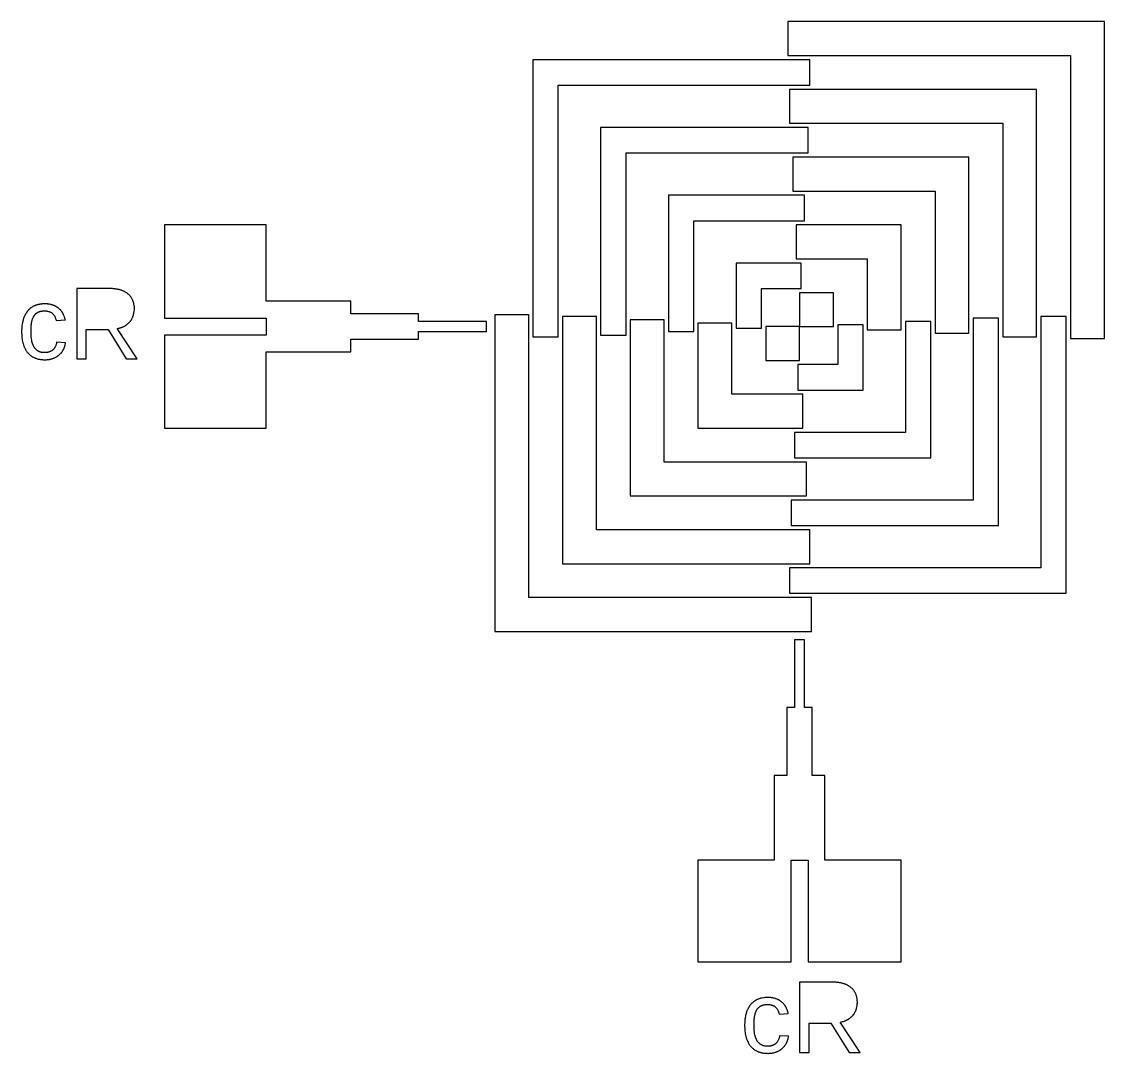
# Model space of a CAD drawing. Extents: x -62500 to 62500, y -62500 to 62500.
# Drawn here: x -44035 to -42756, y -864 to 355 of the extents above; entities that cross this region are included whole.
import ezdxf

# ---------------------------------------------------------------- set-up
doc = ezdxf.new("R2010")
doc.units = 0
doc.layers.add('1', color=60, linetype='CONTINUOUS')

msp = doc.modelspace()

# ---------------------------------------------------------------- linework, layer by layer
at = {"layer": '1'}
for points in [[(-43130, 314.666), (-42796, 314.666), (-42796, -19.334), (-42756, -19.334), (-42756, 354.666), (-43130, 354.666), (-43130, 314.666)], [(-43130, 314.666), (-42796, 314.666), (-42796, -19.334), (-42756, -19.334), (-42756, 354.666), (-43130, 354.666), (-43130, 314.666)], [(-43431, -17.334), (-43401, -17.334), (-43401, 279.666), (-43104, 279.666), (-43104, 309.666), (-43431, 309.666), (-43431, -17.334)], [(-43431, -17.334), (-43401, -17.334), (-43401, 279.666), (-43104, 279.666), (-43104, 309.666), (-43431, 309.666), (-43431, -17.334)], [(-43128, 234.666), (-42876, 234.666), (-42876, -17.334), (-42836, -17.334), (-42836, 274.666), (-43128, 274.666), (-43128, 234.666)], [(-43128, 234.666), (-42876, 234.666), (-42876, -17.334), (-42836, -17.334), (-42836, 274.666), (-43128, 274.666), (-43128, 234.666)], [(-43351, -15.334), (-43321, -15.334), (-43321, 199.666), (-43106, 199.666), (-43106, 229.666), (-43351, 229.666), (-43351, -15.334)], [(-43351, -15.334), (-43321, -15.334), (-43321, 199.666), (-43106, 199.666), (-43106, 229.666), (-43351, 229.666), (-43351, -15.334)], [(-43124, 154.666), (-42956, 154.666), (-42956, -13.334), (-42916, -13.334), (-42916, 194.666), (-43124, 194.666), (-43124, 154.666)], [(-43124, 154.666), (-42956, 154.666), (-42956, -13.334), (-42916, -13.334), (-42916, 194.666), (-43124, 194.666), (-43124, 154.666)], [(-43271, -11.334), (-43241, -11.334), (-43241, 119.666), (-43110, 119.666), (-43110, 149.666), (-43271, 149.666), (-43271, -11.334)], [(-43271, -11.334), (-43241, -11.334), (-43241, 119.666), (-43110, 119.666), (-43110, 149.666), (-43271, 149.666), (-43271, -11.334)], [(-43866, -125.334), (-43746, -125.334), (-43746, -35.334), (-43646, -35.334), (-43646, -20.334), (-43566, -20.334), (-43566, -11.334), (-43486, -11.334), (-43486, 0.666), (-43566, 0.666), (-43566, 9.666), (-43646, 9.666), (-43646, 24.666), (-43746, 24.666), (-43746, 114.666), (-43866, 114.666), (-43866, 4.666), (-43746, 4.666), (-43746, -15.334), (-43866, -15.334), (-43866, -125.334)], [(-43866, -125.334), (-43746, -125.334), (-43746, -35.334), (-43646, -35.334), (-43646, -20.334), (-43566, -20.334), (-43566, -11.334), (-43486, -11.334), (-43486, 0.666), (-43566, 0.666), (-43566, 9.666), (-43646, 9.666), (-43646, 24.666), (-43746, 24.666), (-43746, 114.666), (-43866, 114.666), (-43866, 4.666), (-43746, 4.666), (-43746, -15.334), (-43866, -15.334), (-43866, -125.334)], [(-43120, 74.666), (-43036, 74.666), (-43036, -9.334), (-42996, -9.334), (-42996, 114.666), (-43120, 114.666), (-43120, 74.666)], [(-43120, 74.666), (-43036, 74.666), (-43036, -9.334), (-42996, -9.334), (-42996, 114.666), (-43120, 114.666), (-43120, 74.666)], [(-43191, -7.334), (-43161, -7.334), (-43161, 39.666), (-43114, 39.666), (-43114, 69.666), (-43191, 69.666), (-43191, -7.334)], [(-43191, -7.334), (-43161, -7.334), (-43161, 39.666), (-43114, 39.666), (-43114, 69.666), (-43191, 69.666), (-43191, -7.334)], [(-43969.9, -43.334), (-43958.7, -43.334), (-43958.7, -8.941), (-43932.9, -8.941), (-43911.4, -43.334), (-43898.4, -43.334), (-43922, -7.648), (-43921.3, -7.525), (-43920.6, -7.392), (-43920, -7.248), (-43919.4, -7.093), (-43918.8, -6.928), (-43918.2, -6.752), (-43917.6, -6.566), (-43917, -6.369), (-43916.4, -6.162), (-43915.9, -5.944), (-43915.3, -5.715), (-43914.8, -5.476), (-43914.3, -5.227), (-43913.8, -4.966), (-43913.3, -4.696), (-43912.8, -4.414), (-43912.3, -4.124), (-43911.8, -3.827), (-43911.4, -3.523), (-43911, -3.213), (-43910.5, -2.895), (-43910.1, -2.571), (-43909.7, -2.239), (-43909.3, -1.901), (-43908.9, -1.556), (-43908.5, -1.204), (-43908.2, -0.845), (-43907.8, -0.479), (-43907.5, -0.106), (-43907.1, 0.273), (-43906.8, 0.66), (-43906.5, 1.053), (-43906.2, 1.453), (-43905.9, 1.857), (-43905.6, 2.267), (-43905.3, 2.681), (-43905.1, 3.101), (-43904.8, 3.525), (-43904.6, 3.955), (-43904.4, 4.39), (-43903.9, 5.274), (-43903.7, 5.724), (-43903.4, 6.639), (-43903, 7.574), (-43902.9, 8.05), (-43902.7, 8.528), (-43901.9, 12.386), (-43901.9, 12.872), (-43901.8, 14.337), (-43901.7, 14.827), (-43901.7, 16.496), (-43901.8, 17.174), (-43901.8, 18.503), (-43901.9, 19.155), (-43902.3, 21.674), (-43902.5, 22.282), (-43902.6, 22.881), (-43903, 24.053), (-43903.2, 24.626), (-43903.4, 25.19), (-43903.7, 25.746), (-43903.9, 26.292), (-43904.2, 26.827), (-43904.5, 27.352), (-43904.7, 27.866), (-43905, 28.37), (-43905.4, 28.863), (-43905.7, 29.345), (-43906, 29.817), (-43906.4, 30.279), (-43906.8, 30.729), (-43907.2, 31.17), (-43907.6, 31.599), (-43908, 32.018), (-43908.4, 32.427), (-43908.9, 32.825), (-43909.3, 33.212), (-43909.8, 33.589), (-43910.3, 33.954), (-43910.8, 34.308), (-43911.3, 34.651), (-43911.8, 34.982), (-43912.3, 35.303), (-43912.9, 35.612), (-43913.4, 35.909), (-43914, 36.196), (-43914.6, 36.471), (-43915.2, 36.735), (-43915.8, 36.988), (-43916.5, 37.229), (-43917.1, 37.46), (-43917.8, 37.679), (-43918.5, 37.886), (-43919.1, 38.082), (-43919.8, 38.265), (-43920.5, 38.436), (-43921.3, 38.594), (-43922, 38.739), (-43922.8, 38.872), (-43923.5, 38.992), (-43924.3, 39.099), (-43925.1, 39.194), (-43925.9, 39.276), (-43926.7, 39.345), (-43927.5, 39.402), (-43928.4, 39.446), (-43929.2, 39.478), (-43930.1, 39.497), (-43930.9, 39.503), (-43969.9, 39.503), (-43969.9, -43.334)], [(-43969.9, -43.334), (-43958.7, -43.334), (-43958.7, -8.941), (-43932.9, -8.941), (-43911.4, -43.334), (-43898.4, -43.334), (-43922, -7.648), (-43921.3, -7.525), (-43920.6, -7.392), (-43920, -7.248), (-43919.4, -7.093), (-43918.8, -6.928), (-43918.2, -6.752), (-43917.6, -6.566), (-43917, -6.369), (-43916.4, -6.162), (-43915.9, -5.944), (-43915.3, -5.715), (-43914.8, -5.476), (-43914.3, -5.227), (-43913.8, -4.966), (-43913.3, -4.696), (-43912.8, -4.414), (-43912.3, -4.124), (-43911.8, -3.827), (-43911.4, -3.523), (-43911, -3.213), (-43910.5, -2.895), (-43910.1, -2.571), (-43909.7, -2.239), (-43909.3, -1.901), (-43908.9, -1.556), (-43908.5, -1.204), (-43908.2, -0.845), (-43907.8, -0.479), (-43907.5, -0.106), (-43907.1, 0.273), (-43906.8, 0.66), (-43906.5, 1.053), (-43906.2, 1.453), (-43905.9, 1.857), (-43905.6, 2.267), (-43905.3, 2.681), (-43905.1, 3.101), (-43904.8, 3.525), (-43904.6, 3.955), (-43904.4, 4.39), (-43903.9, 5.274), (-43903.7, 5.724), (-43903.4, 6.639), (-43903, 7.574), (-43902.9, 8.05), (-43902.7, 8.528), (-43901.9, 12.386), (-43901.9, 12.872), (-43901.8, 14.337), (-43901.7, 14.827), (-43901.7, 16.496), (-43901.8, 17.174), (-43901.8, 18.503), (-43901.9, 19.155), (-43902.3, 21.674), (-43902.5, 22.282), (-43902.6, 22.881), (-43903, 24.053), (-43903.2, 24.626), (-43903.4, 25.19), (-43903.7, 25.746), (-43903.9, 26.292), (-43904.2, 26.827), (-43904.5, 27.352), (-43904.7, 27.866), (-43905, 28.37), (-43905.4, 28.863), (-43905.7, 29.345), (-43906, 29.817), (-43906.4, 30.279), (-43906.8, 30.729), (-43907.2, 31.17), (-43907.6, 31.599), (-43908, 32.018), (-43908.4, 32.427), (-43908.9, 32.825), (-43909.3, 33.212), (-43909.8, 33.589), (-43910.3, 33.954), (-43910.8, 34.308), (-43911.3, 34.651), (-43911.8, 34.982), (-43912.3, 35.303), (-43912.9, 35.612), (-43913.4, 35.909), (-43914, 36.196), (-43914.6, 36.471), (-43915.2, 36.735), (-43915.8, 36.988), (-43916.5, 37.229), (-43917.1, 37.46), (-43917.8, 37.679), (-43918.5, 37.886), (-43919.1, 38.082), (-43919.8, 38.265), (-43920.5, 38.436), (-43921.3, 38.594), (-43922, 38.739), (-43922.8, 38.872), (-43923.5, 38.992), (-43924.3, 39.099), (-43925.1, 39.194), (-43925.9, 39.276), (-43926.7, 39.345), (-43927.5, 39.402), (-43928.4, 39.446), (-43929.2, 39.478), (-43930.1, 39.497), (-43930.9, 39.503), (-43969.9, 39.503), (-43969.9, -43.334)], [(-43116, -5.333), (-43076, -5.334), (-43076, 34.668), (-43116, 34.668), (-43116, -5.333)], [(-43116, -5.333), (-43076, -5.334), (-43076, 34.668), (-43116, 34.668), (-43116, -5.333)], [(-44034.9, -13.217), (-44034.8, -14.079), (-44034.8, -14.933), (-44034.7, -15.778), (-44034.7, -16.616), (-44034.1, -21.473), (-44033.8, -23.028), (-44033.4, -24.551), (-44033.2, -25.298), (-44032.8, -26.755), (-44032.6, -27.464), (-44032.3, -28.162), (-44032.3, -28.206), (-44032.1, -28.847), (-44031.8, -29.52), (-44031.5, -30.18), (-44031.2, -30.828), (-44030.9, -31.463), (-44030.5, -32.086), (-44030.2, -32.697), (-44029.8, -33.295), (-44029.5, -33.881), (-44029.1, -34.454), (-44028.7, -35.015), (-44028.3, -35.563), (-44027.8, -36.095), (-44027.4, -36.613), (-44026.9, -37.115), (-44026.5, -37.603), (-44026, -38.076), (-44025.5, -38.534), (-44024.9, -38.977), (-44024.4, -39.405), (-44023.8, -39.818), (-44023.3, -40.216), (-44022.7, -40.599), (-44022.1, -40.967), (-44021.5, -41.32), (-44020.8, -41.659), (-44020.2, -41.982), (-44019.5, -42.288), (-44018.9, -42.575), (-44018.2, -42.841), (-44017.4, -43.088), (-44016.7, -43.315), (-44016, -43.522), (-44015.2, -43.709), (-44014.4, -43.877), (-44013.6, -44.025), (-44012.8, -44.154), (-44011.9, -44.262), (-44011.1, -44.351), (-44010.2, -44.42), (-44009.3, -44.47), (-44008.4, -44.499), (-44007.5, -44.509), (-44006.8, -44.503), (-44006.1, -44.483), (-44005.4, -44.45), (-44004.7, -44.405), (-44003.4, -44.274), (-44002.1, -44.09), (-44001.5, -43.979), (-44000.9, -43.855), (-44000.3, -43.717), (-43999.7, -43.567), (-43999.1, -43.403), (-43998.5, -43.227), (-43998, -43.038), (-43997.4, -42.835), (-43996.9, -42.621), (-43996.4, -42.399), (-43995.9, -42.168), (-43995.3, -41.929), (-43994.9, -41.681), (-43994.4, -41.425), (-43993.9, -41.16), (-43993.4, -40.887), (-43993, -40.606), (-43992.5, -40.315), (-43992.1, -40.017), (-43991.7, -39.71), (-43991.2, -39.394), (-43990.8, -39.07), (-43990.4, -38.737), (-43990.1, -38.396), (-43989.7, -38.047), (-43989.3, -37.691), (-43989, -37.329), (-43988.6, -36.959), (-43988.3, -36.583), (-43988, -36.2), (-43987.7, -35.809), (-43987.4, -35.412), (-43987, -35.008), (-43986.8, -34.597), (-43986.5, -34.18), (-43986.2, -33.755), (-43986, -33.324), (-43985.7, -32.885), (-43985.5, -32.44), (-43985.3, -31.988), (-43985, -31.531), (-43984.8, -31.072), (-43984.5, -30.147), (-43984.3, -29.681), (-43984, -28.742), (-43983.8, -28.269), (-43983.7, -27.794), (-43983.5, -27.316), (-43983, -24.895), (-43983, -24.404), (-43993.7, -23.698), (-43993.9, -25.234), (-43994.1, -25.963), (-43994.3, -26.667), (-43994.5, -27.345), (-43994.7, -27.997), (-43995, -28.624), (-43995.3, -29.224), (-43995.6, -29.8), (-43995.9, -30.349), (-43996.3, -30.872), (-43996.6, -31.37), (-43997, -31.843), (-43997.4, -32.289), (-43997.9, -32.71), (-43998.4, -33.105), (-43998.8, -33.475), (-43999.3, -33.821), (-43999.8, -34.144), (-44000.4, -34.442), (-44000.9, -34.717), (-44001.5, -34.968), (-44002, -35.195), (-44002.6, -35.398), (-44003.2, -35.577), (-44003.8, -35.732), (-44004.4, -35.863), (-44005.1, -35.971), (-44005.7, -36.054), (-44006.4, -36.114), (-44007.1, -36.15), (-44007.8, -36.162), (-44008.3, -36.155), (-44008.9, -36.133), (-44009.4, -36.098), (-44010, -36.048), (-44010.5, -35.984), (-44011, -35.906), (-44011.5, -35.813), (-44012, -35.706), (-44012.4, -35.585), (-44012.9, -35.45), (-44013.3, -35.3), (-44013.8, -35.137), (-44014.2, -34.959), (-44014.6, -34.767), (-44015, -34.56), (-44015.4, -34.339), (-44015.8, -34.106), (-44016.2, -33.86), (-44016.5, -33.603), (-44016.9, -33.334), (-44017.2, -33.054), (-44017.5, -32.762), (-44017.9, -32.458), (-44018.2, -32.142), (-44018.5, -31.815), (-44018.8, -31.476), (-44019.1, -31.125), (-44019.4, -30.762), (-44019.6, -30.388), (-44019.9, -30.002), (-44020.1, -29.604), (-44020.4, -29.195), (-44020.6, -28.775), (-44020.8, -28.345), (-44021, -27.905), (-44021.2, -27.455), (-44021.4, -26.996), (-44021.6, -26.526), (-44021.8, -26.047), (-44022, -25.557), (-44022.1, -25.058), (-44022.3, -24.549), (-44022.4, -24.03), (-44022.7, -22.963), (-44023, -21.288), (-44023.5, -18.335), (-44023.8, -14.565), (-44023.8, -7.531), (-44023.5, -3.496), (-44023.4, -2.867), (-44023.1, -1.055), (-44022.9, 0.092), (-44022.7, 1.19), (-44022.6, 1.72), (-44022.4, 2.239), (-44022.3, 2.745), (-44022.1, 3.239), (-44022, 3.721), (-44021.8, 4.191), (-44021.6, 4.648), (-44021.4, 5.094), (-44021.2, 5.527), (-44021, 5.948), (-44020.8, 6.357), (-44020.6, 6.754), (-44020.4, 7.138), (-44020.1, 7.511), (-44019.9, 7.871), (-44019.6, 8.22), (-44019.4, 8.557), (-44019.1, 8.881), (-44018.8, 9.194), (-44018.5, 9.495), (-44018.2, 9.784), (-44017.9, 10.061), (-44017.6, 10.326), (-44017.2, 10.579), (-44016.9, 10.82), (-44016.5, 11.049), (-44016.2, 11.267), (-44015.8, 11.472), (-44015.5, 11.665), (-44015.1, 11.847), (-44014.7, 12.017), (-44014.3, 12.175), (-44013.9, 12.321), (-44013.4, 12.456), (-44013, 12.579), (-44012.5, 12.69), (-44012, 12.79), (-44011.6, 12.877), (-44011.1, 12.954), (-44010.6, 13.018), (-44010.1, 13.071), (-44009.5, 13.112), (-44009, 13.141), (-44008.5, 13.159), (-44007.9, 13.164), (-44007.1, 13.152), (-44006.4, 13.116), (-44005.7, 13.055), (-44005, 12.97), (-44004.3, 12.86), (-44003, 12.568), (-44002.4, 12.385), (-44001.9, 12.179), (-44001.3, 11.947), (-44000.8, 11.692), (-44000.2, 11.412), (-43999.7, 11.107), (-43999.3, 10.779), (-43998.8, 10.426), (-43998.4, 10.048), (-43998, 9.65), (-43997.6, 9.235), (-43997.2, 8.803), (-43996.9, 8.355), (-43996.5, 7.889), (-43996.2, 7.406), (-43995.9, 6.906), (-43995.7, 6.389), (-43995.4, 5.855), (-43995.2, 5.304), (-43995, 4.736), (-43994.8, 4.151), (-43994.6, 3.549), (-43994.5, 2.93), (-43994.3, 2.294), (-43994.2, 1.641), (-43983.3, 2.464), (-43983.5, 3.456), (-43983.7, 3.945), (-43983.9, 4.911), (-43984.2, 5.861), (-43984.4, 6.33), (-43984.5, 6.794), (-43984.9, 7.711), (-43985.3, 8.612), (-43985.7, 9.495), (-43986, 9.931), (-43986.2, 10.361), (-43986.5, 10.784), (-43986.7, 11.2), (-43987, 11.608), (-43987.3, 12.01), (-43987.5, 12.404), (-43987.8, 12.792), (-43988.1, 13.172), (-43988.5, 13.545), (-43988.8, 13.911), (-43989.1, 14.27), (-43989.4, 14.621), (-43989.8, 14.966), (-43990.1, 15.303), (-43990.5, 15.634), (-43990.9, 15.957), (-43991.3, 16.272), (-43991.7, 16.579), (-43992.5, 17.168), (-43992.9, 17.449), (-43993.3, 17.722), (-43993.8, 17.987), (-43994.2, 18.243), (-43994.7, 18.49), (-43995.1, 18.729), (-43995.6, 18.959), (-43996.1, 19.181), (-43996.6, 19.395), (-43997.1, 19.6), (-43997.6, 19.796), (-43998.1, 19.984), (-43998.6, 20.162), (-43999.1, 20.329), (-43999.7, 20.484), (-44000.2, 20.627), (-44000.8, 20.759), (-44001.4, 20.88), (-44002, 20.989), (-44002.5, 21.087), (-44003.8, 21.247), (-44004.4, 21.311), (-44005, 21.362), (-44005.6, 21.402), (-44006.3, 21.431), (-44006.9, 21.448), (-44007.6, 21.454), (-44008, 21.451), (-44008.5, 21.444), (-44008.9, 21.43), (-44009.3, 21.412), (-44010.2, 21.359), (-44010.6, 21.325), (-44011, 21.285), (-44011.4, 21.24), (-44011.9, 21.19), (-44012.3, 21.134), (-44012.7, 21.074), (-44013.1, 21.008), (-44013.5, 20.936), (-44014, 20.86), (-44014.4, 20.778), (-44014.8, 20.69), (-44015.2, 20.596), (-44015.6, 20.495), (-44016, 20.388), (-44016.4, 20.275), (-44016.8, 20.155), (-44017.2, 20.029), (-44017.6, 19.896), (-44018, 19.757), (-44018.4, 19.611), (-44018.8, 19.459), (-44019.2, 19.301), (-44019.6, 19.136), (-44020, 18.965), (-44020.4, 18.787), (-44020.8, 18.603), (-44021.5, 18.212), (-44021.9, 18.005), (-44022.2, 17.791), (-44022.6, 17.568), (-44023.3, 17.1), (-44023.7, 16.854), (-44024, 16.6), (-44024.4, 16.338), (-44024.7, 16.069), (-44025, 15.792), (-44025.4, 15.507), (-44025.7, 15.214), (-44026, 14.913), (-44026.4, 14.605), (-44026.7, 14.288), (-44027, 13.962), (-44027.3, 13.626), (-44027.6, 13.282), (-44027.9, 12.928), (-44028.2, 12.565), (-44028.5, 12.193), (-44028.8, 11.812), (-44029.1, 11.422), (-44029.3, 11.022), (-44029.6, 10.613), (-44029.9, 10.195), (-44030.1, 9.768), (-44030.4, 9.332), (-44030.6, 8.886), (-44030.9, 8.432), (-44031.1, 7.968), (-44031.3, 7.494), (-44031.5, 7.01), (-44031.8, 6.517), (-44032, 6.015), (-44032.2, 5.502), (-44032.4, 4.98), (-44032.6, 4.449), (-44032.7, 3.907), (-44033.1, 2.796), (-44033.2, 2.225), (-44033.5, 1.056), (-44033.8, -0.152), (-44034, -0.771), (-44034.3, -2.7), (-44034.5, -4.045), (-44034.5, -4.734), (-44034.6, -5.436), (-44034.8, -8.359), (-44034.9, -9.119), (-44034.9, -13.217)], [(-44034.9, -13.217), (-44034.8, -14.079), (-44034.8, -14.933), (-44034.7, -15.778), (-44034.7, -16.616), (-44034.1, -21.473), (-44033.8, -23.028), (-44033.4, -24.551), (-44033.2, -25.298), (-44032.8, -26.755), (-44032.6, -27.464), (-44032.3, -28.162), (-44032.3, -28.206), (-44032.1, -28.847), (-44031.8, -29.52), (-44031.5, -30.18), (-44031.2, -30.828), (-44030.9, -31.463), (-44030.5, -32.086), (-44030.2, -32.697), (-44029.8, -33.295), (-44029.5, -33.881), (-44029.1, -34.454), (-44028.7, -35.015), (-44028.3, -35.563), (-44027.8, -36.095), (-44027.4, -36.613), (-44026.9, -37.115), (-44026.5, -37.603), (-44026, -38.076), (-44025.5, -38.534), (-44024.9, -38.977), (-44024.4, -39.405), (-44023.8, -39.818), (-44023.3, -40.216), (-44022.7, -40.599), (-44022.1, -40.967), (-44021.5, -41.32), (-44020.8, -41.659), (-44020.2, -41.982), (-44019.5, -42.288), (-44018.9, -42.575), (-44018.2, -42.841), (-44017.4, -43.088), (-44016.7, -43.315), (-44016, -43.522), (-44015.2, -43.709), (-44014.4, -43.877), (-44013.6, -44.025), (-44012.8, -44.154), (-44011.9, -44.262), (-44011.1, -44.351), (-44010.2, -44.42), (-44009.3, -44.47), (-44008.4, -44.499), (-44007.5, -44.509), (-44006.8, -44.503), (-44006.1, -44.483), (-44005.4, -44.45), (-44004.7, -44.405), (-44003.4, -44.274), (-44002.1, -44.09), (-44001.5, -43.979), (-44000.9, -43.855), (-44000.3, -43.717), (-43999.7, -43.567), (-43999.1, -43.403), (-43998.5, -43.227), (-43998, -43.038), (-43997.4, -42.835), (-43996.9, -42.621), (-43996.4, -42.399), (-43995.9, -42.168), (-43995.3, -41.929), (-43994.9, -41.681), (-43994.4, -41.425), (-43993.9, -41.16), (-43993.4, -40.887), (-43993, -40.606), (-43992.5, -40.315), (-43992.1, -40.017), (-43991.7, -39.71), (-43991.2, -39.394), (-43990.8, -39.07), (-43990.4, -38.737), (-43990.1, -38.396), (-43989.7, -38.047), (-43989.3, -37.691), (-43989, -37.329), (-43988.6, -36.959), (-43988.3, -36.583), (-43988, -36.2), (-43987.7, -35.809), (-43987.4, -35.412), (-43987, -35.008), (-43986.8, -34.597), (-43986.5, -34.18), (-43986.2, -33.755), (-43986, -33.324), (-43985.7, -32.885), (-43985.5, -32.44), (-43985.3, -31.988), (-43985, -31.531), (-43984.8, -31.072), (-43984.5, -30.147), (-43984.3, -29.681), (-43984, -28.742), (-43983.8, -28.269), (-43983.7, -27.794), (-43983.5, -27.316), (-43983, -24.895), (-43983, -24.404), (-43993.7, -23.698), (-43993.9, -25.234), (-43994.1, -25.963), (-43994.3, -26.667), (-43994.5, -27.345), (-43994.7, -27.997), (-43995, -28.624), (-43995.3, -29.224), (-43995.6, -29.8), (-43995.9, -30.349), (-43996.3, -30.872), (-43996.6, -31.37), (-43997, -31.843), (-43997.4, -32.289), (-43997.9, -32.71), (-43998.4, -33.105), (-43998.8, -33.475), (-43999.3, -33.821), (-43999.8, -34.144), (-44000.4, -34.442), (-44000.9, -34.717), (-44001.5, -34.968), (-44002, -35.195), (-44002.6, -35.398), (-44003.2, -35.577), (-44003.8, -35.732), (-44004.4, -35.863), (-44005.1, -35.971), (-44005.7, -36.054), (-44006.4, -36.114), (-44007.1, -36.15), (-44007.8, -36.162), (-44008.3, -36.155), (-44008.9, -36.133), (-44009.4, -36.098), (-44010, -36.048), (-44010.5, -35.984), (-44011, -35.906), (-44011.5, -35.813), (-44012, -35.706), (-44012.4, -35.585), (-44012.9, -35.45), (-44013.3, -35.3), (-44013.8, -35.137), (-44014.2, -34.959), (-44014.6, -34.767), (-44015, -34.56), (-44015.4, -34.339), (-44015.8, -34.106), (-44016.2, -33.86), (-44016.5, -33.603), (-44016.9, -33.334), (-44017.2, -33.054), (-44017.5, -32.762), (-44017.9, -32.458), (-44018.2, -32.142), (-44018.5, -31.815), (-44018.8, -31.476), (-44019.1, -31.125), (-44019.4, -30.762), (-44019.6, -30.388), (-44019.9, -30.002), (-44020.1, -29.604), (-44020.4, -29.195), (-44020.6, -28.775), (-44020.8, -28.345), (-44021, -27.905), (-44021.2, -27.455), (-44021.4, -26.996), (-44021.6, -26.526), (-44021.8, -26.047), (-44022, -25.557), (-44022.1, -25.058), (-44022.3, -24.549), (-44022.4, -24.03), (-44022.7, -22.963), (-44023, -21.288), (-44023.5, -18.335), (-44023.8, -14.565), (-44023.8, -7.531), (-44023.5, -3.496), (-44023.4, -2.867), (-44023.1, -1.055), (-44022.9, 0.092), (-44022.7, 1.19), (-44022.6, 1.72), (-44022.4, 2.239), (-44022.3, 2.745), (-44022.1, 3.239), (-44022, 3.721), (-44021.8, 4.191), (-44021.6, 4.648), (-44021.4, 5.094), (-44021.2, 5.527), (-44021, 5.948), (-44020.8, 6.357), (-44020.6, 6.754), (-44020.4, 7.138), (-44020.1, 7.511), (-44019.9, 7.871), (-44019.6, 8.22), (-44019.4, 8.557), (-44019.1, 8.881), (-44018.8, 9.194), (-44018.5, 9.495), (-44018.2, 9.784), (-44017.9, 10.061), (-44017.6, 10.326), (-44017.2, 10.579), (-44016.9, 10.82), (-44016.5, 11.049), (-44016.2, 11.267), (-44015.8, 11.472), (-44015.5, 11.665), (-44015.1, 11.847), (-44014.7, 12.017), (-44014.3, 12.175), (-44013.9, 12.321), (-44013.4, 12.456), (-44013, 12.579), (-44012.5, 12.69), (-44012, 12.79), (-44011.6, 12.877), (-44011.1, 12.954), (-44010.6, 13.018), (-44010.1, 13.071), (-44009.5, 13.112), (-44009, 13.141), (-44008.5, 13.159), (-44007.9, 13.164), (-44007.1, 13.152), (-44006.4, 13.116), (-44005.7, 13.055), (-44005, 12.97), (-44004.3, 12.86), (-44003, 12.568), (-44002.4, 12.385), (-44001.9, 12.179), (-44001.3, 11.947), (-44000.8, 11.692), (-44000.2, 11.412), (-43999.7, 11.107), (-43999.3, 10.779), (-43998.8, 10.426), (-43998.4, 10.048), (-43998, 9.65), (-43997.6, 9.235), (-43997.2, 8.803), (-43996.9, 8.355), (-43996.5, 7.889), (-43996.2, 7.406), (-43995.9, 6.906), (-43995.7, 6.389), (-43995.4, 5.855), (-43995.2, 5.304), (-43995, 4.736), (-43994.8, 4.151), (-43994.6, 3.549), (-43994.5, 2.93), (-43994.3, 2.294), (-43994.2, 1.641), (-43983.3, 2.464), (-43983.5, 3.456), (-43983.7, 3.945), (-43983.9, 4.911), (-43984.2, 5.861), (-43984.4, 6.33), (-43984.5, 6.794), (-43984.9, 7.711), (-43985.3, 8.612), (-43985.7, 9.495), (-43986, 9.931), (-43986.2, 10.361), (-43986.5, 10.784), (-43986.7, 11.2), (-43987, 11.608), (-43987.3, 12.01), (-43987.5, 12.404), (-43987.8, 12.792), (-43988.1, 13.172), (-43988.5, 13.545), (-43988.8, 13.911), (-43989.1, 14.27), (-43989.4, 14.621), (-43989.8, 14.966), (-43990.1, 15.303), (-43990.5, 15.634), (-43990.9, 15.957), (-43991.3, 16.272), (-43991.7, 16.579), (-43992.5, 17.168), (-43992.9, 17.449), (-43993.3, 17.722), (-43993.8, 17.987), (-43994.2, 18.243), (-43994.7, 18.49), (-43995.1, 18.729), (-43995.6, 18.959), (-43996.1, 19.181), (-43996.6, 19.395), (-43997.1, 19.6), (-43997.6, 19.796), (-43998.1, 19.984), (-43998.6, 20.162), (-43999.1, 20.329), (-43999.7, 20.484), (-44000.2, 20.627), (-44000.8, 20.759), (-44001.4, 20.88), (-44002, 20.989), (-44002.5, 21.087), (-44003.8, 21.247), (-44004.4, 21.311), (-44005, 21.362), (-44005.6, 21.402), (-44006.3, 21.431), (-44006.9, 21.448), (-44007.6, 21.454), (-44008, 21.451), (-44008.5, 21.444), (-44008.9, 21.43), (-44009.3, 21.412), (-44010.2, 21.359), (-44010.6, 21.325), (-44011, 21.285), (-44011.4, 21.24), (-44011.9, 21.19), (-44012.3, 21.134), (-44012.7, 21.074), (-44013.1, 21.008), (-44013.5, 20.936), (-44014, 20.86), (-44014.4, 20.778), (-44014.8, 20.69), (-44015.2, 20.596), (-44015.6, 20.495), (-44016, 20.388), (-44016.4, 20.275), (-44016.8, 20.155), (-44017.2, 20.029), (-44017.6, 19.896), (-44018, 19.757), (-44018.4, 19.611), (-44018.8, 19.459), (-44019.2, 19.301), (-44019.6, 19.136), (-44020, 18.965), (-44020.4, 18.787), (-44020.8, 18.603), (-44021.5, 18.212), (-44021.9, 18.005), (-44022.2, 17.791), (-44022.6, 17.568), (-44023.3, 17.1), (-44023.7, 16.854), (-44024, 16.6), (-44024.4, 16.338), (-44024.7, 16.069), (-44025, 15.792), (-44025.4, 15.507), (-44025.7, 15.214), (-44026, 14.913), (-44026.4, 14.605), (-44026.7, 14.288), (-44027, 13.962), (-44027.3, 13.626), (-44027.6, 13.282), (-44027.9, 12.928), (-44028.2, 12.565), (-44028.5, 12.193), (-44028.8, 11.812), (-44029.1, 11.422), (-44029.3, 11.022), (-44029.6, 10.613), (-44029.9, 10.195), (-44030.1, 9.768), (-44030.4, 9.332), (-44030.6, 8.886), (-44030.9, 8.432), (-44031.1, 7.968), (-44031.3, 7.494), (-44031.5, 7.01), (-44031.8, 6.517), (-44032, 6.015), (-44032.2, 5.502), (-44032.4, 4.98), (-44032.6, 4.449), (-44032.7, 3.907), (-44033.1, 2.796), (-44033.2, 2.225), (-44033.5, 1.056), (-44033.8, -0.152), (-44034, -0.771), (-44034.3, -2.7), (-44034.5, -4.045), (-44034.5, -4.734), (-44034.6, -5.436), (-44034.8, -8.359), (-44034.9, -9.119), (-44034.9, -13.217)], [(-43476, -365.334), (-43102, -365.334), (-43102, -325.334), (-43436, -325.334), (-43436, 8.666), (-43476, 8.666), (-43476, -365.334)], [(-43476, -365.334), (-43102, -365.334), (-43102, -325.334), (-43436, -325.334), (-43436, 8.666), (-43476, 8.666), (-43476, -365.334)], [(-43396, -285.334), (-43104, -285.334), (-43104, -245.334), (-43356, -245.334), (-43356, 6.666), (-43396, 6.666), (-43396, -285.334)], [(-43396, -285.334), (-43104, -285.334), (-43104, -245.334), (-43356, -245.334), (-43356, 6.666), (-43396, 6.666), (-43396, -285.334)], [(-43316, -205.334), (-43108, -205.334), (-43108, -165.334), (-43276, -165.334), (-43276, 2.666), (-43316, 2.666), (-43316, -205.334)], [(-43316, -205.334), (-43108, -205.334), (-43108, -165.334), (-43276, -165.334), (-43276, 2.666), (-43316, 2.666), (-43316, -205.334)], [(-43128, -320.334), (-42801, -320.334), (-42801, 6.666), (-42831, 6.666), (-42831, -290.334), (-43128, -290.334), (-43128, -320.334)], [(-43128, -320.334), (-42801, -320.334), (-42801, 6.666), (-42831, 6.666), (-42831, -290.334), (-43128, -290.334), (-43128, -320.334)], [(-43126, -240.334), (-42881, -240.334), (-42881, 4.666), (-42911, 4.666), (-42911, -210.334), (-43126, -210.334), (-43126, -240.334)], [(-43126, -240.334), (-42881, -240.334), (-42881, 4.666), (-42911, 4.666), (-42911, -210.334), (-43126, -210.334), (-43126, -240.334)], [(-43122, -160.334), (-42961, -160.334), (-42961, 0.666), (-42991, 0.666), (-42991, -130.334), (-43122, -130.334), (-43122, -160.334)], [(-43122, -160.334), (-42961, -160.334), (-42961, 0.666), (-42991, 0.666), (-42991, -130.334), (-43122, -130.334), (-43122, -160.334)], [(-43236, -125.334), (-43112, -125.334), (-43112, -85.334), (-43196, -85.334), (-43196, -1.334), (-43236, -1.334), (-43236, -125.334)], [(-43236, -125.334), (-43112, -125.334), (-43112, -85.334), (-43196, -85.334), (-43196, -1.334), (-43236, -1.334), (-43236, -125.334)], [(-43156, -45.334), (-43116, -45.334), (-43116, -5.333), (-43156, -5.333), (-43156, -45.334)], [(-43156, -45.334), (-43116, -45.334), (-43116, -5.333), (-43156, -5.333), (-43156, -45.334)], [(-43118, -80.334), (-43041, -80.334), (-43041, -3.334), (-43071, -3.334), (-43071, -50.334), (-43118, -50.334), (-43118, -80.334)], [(-43118, -80.334), (-43041, -80.334), (-43041, -3.334), (-43071, -3.334), (-43071, -50.334), (-43118, -50.334), (-43118, -80.334)], [(-43236, -755.334), (-43126, -755.334), (-43126, -635.334), (-43106, -635.334), (-43106, -755.334), (-42996, -755.334), (-42996, -635.334), (-43086, -635.334), (-43086, -535.334), (-43101, -535.334), (-43101, -455.334), (-43110, -455.334), (-43110, -375.334), (-43122, -375.334), (-43122, -455.334), (-43131, -455.334), (-43131, -535.334), (-43146, -535.334), (-43146, -635.334), (-43236, -635.334), (-43236, -755.334)], [(-43236, -755.334), (-43126, -755.334), (-43126, -635.334), (-43106, -635.334), (-43106, -755.334), (-42996, -755.334), (-42996, -635.334), (-43086, -635.334), (-43086, -535.334), (-43101, -535.334), (-43101, -455.334), (-43110, -455.334), (-43110, -375.334), (-43122, -375.334), (-43122, -455.334), (-43131, -455.334), (-43131, -535.334), (-43146, -535.334), (-43146, -635.334), (-43236, -635.334), (-43236, -755.334)], [(-43115.9, -862.334), (-43104.7, -862.334), (-43104.7, -827.944), (-43078.9, -827.944), (-43057.4, -862.334), (-43044.4, -862.334), (-43067.9, -826.644), (-43067.3, -826.524), (-43066.6, -826.394), (-43065.4, -826.094), (-43064.2, -825.754), (-43063, -825.374), (-43062.4, -825.164), (-43061.9, -824.944), (-43061.3, -824.714), (-43060.8, -824.474), (-43060.3, -824.224), (-43059.8, -823.964), (-43059.3, -823.694), (-43058.8, -823.414), (-43058.3, -823.124), (-43057.8, -822.824), (-43057.4, -822.524), (-43057, -822.214), (-43056.5, -821.894), (-43056.1, -821.574), (-43055.3, -820.904), (-43054.5, -820.204), (-43054.2, -819.844), (-43053.8, -819.474), (-43053.5, -819.104), (-43053.1, -818.724), (-43052.8, -818.344), (-43051.9, -817.144), (-43051.3, -816.324), (-43051.1, -815.904), (-43050.8, -815.474), (-43050.6, -815.044), (-43050.3, -814.614), (-43050.1, -814.174), (-43049.5, -812.824), (-43049.3, -812.364), (-43049.2, -811.894), (-43049, -811.424), (-43048.9, -810.954), (-43048.7, -810.474), (-43047.9, -806.614), (-43047.9, -806.124), (-43047.8, -805.644), (-43047.8, -804.664), (-43047.7, -804.174), (-43047.7, -802.504), (-43047.8, -801.824), (-43047.8, -800.494), (-43048.1, -798.564), (-43048.3, -797.324), (-43048.5, -796.714), (-43048.6, -796.124), (-43048.8, -795.524), (-43049, -794.944), (-43049.2, -794.374), (-43049.4, -793.814), (-43049.7, -793.254), (-43049.9, -792.704), (-43050.5, -791.644), (-43050.7, -791.134), (-43051, -790.634), (-43051.4, -790.134), (-43051.7, -789.654), (-43052, -789.184), (-43052.4, -788.724), (-43052.8, -788.274), (-43053.2, -787.834), (-43053.6, -787.404), (-43054, -786.984), (-43054.4, -786.574), (-43054.9, -786.174), (-43055.3, -785.784), (-43056.3, -785.044), (-43056.8, -784.694), (-43057.8, -784.014), (-43058.3, -783.694), (-43058.9, -783.384), (-43059.4, -783.094), (-43060, -782.804), (-43060.6, -782.524), (-43061.2, -782.264), (-43061.8, -782.014), (-43062.5, -781.774), (-43063.1, -781.544), (-43063.8, -781.324), (-43064.4, -781.114), (-43065.1, -780.914), (-43065.8, -780.734), (-43066.5, -780.564), (-43067.3, -780.404), (-43068.8, -780.124), (-43069.5, -780.004), (-43071.1, -779.804), (-43071.9, -779.724), (-43072.7, -779.654), (-43073.5, -779.594), (-43074.4, -779.554), (-43075.2, -779.524), (-43076.1, -779.504), (-43076.9, -779.494), (-43115.9, -779.494), (-43115.9, -862.334)], [(-43115.9, -862.334), (-43104.7, -862.334), (-43104.7, -827.944), (-43078.9, -827.944), (-43057.4, -862.334), (-43044.4, -862.334), (-43067.9, -826.644), (-43067.3, -826.524), (-43066.6, -826.394), (-43065.4, -826.094), (-43064.2, -825.754), (-43063, -825.374), (-43062.4, -825.164), (-43061.9, -824.944), (-43061.3, -824.714), (-43060.8, -824.474), (-43060.3, -824.224), (-43059.8, -823.964), (-43059.3, -823.694), (-43058.8, -823.414), (-43058.3, -823.124), (-43057.8, -822.824), (-43057.4, -822.524), (-43057, -822.214), (-43056.5, -821.894), (-43056.1, -821.574), (-43055.3, -820.904), (-43054.5, -820.204), (-43054.2, -819.844), (-43053.8, -819.474), (-43053.5, -819.104), (-43053.1, -818.724), (-43052.8, -818.344), (-43051.9, -817.144), (-43051.3, -816.324), (-43051.1, -815.904), (-43050.8, -815.474), (-43050.6, -815.044), (-43050.3, -814.614), (-43050.1, -814.174), (-43049.5, -812.824), (-43049.3, -812.364), (-43049.2, -811.894), (-43049, -811.424), (-43048.9, -810.954), (-43048.7, -810.474), (-43047.9, -806.614), (-43047.9, -806.124), (-43047.8, -805.644), (-43047.8, -804.664), (-43047.7, -804.174), (-43047.7, -802.504), (-43047.8, -801.824), (-43047.8, -800.494), (-43048.1, -798.564), (-43048.3, -797.324), (-43048.5, -796.714), (-43048.6, -796.124), (-43048.8, -795.524), (-43049, -794.944), (-43049.2, -794.374), (-43049.4, -793.814), (-43049.7, -793.254), (-43049.9, -792.704), (-43050.5, -791.644), (-43050.7, -791.134), (-43051, -790.634), (-43051.4, -790.134), (-43051.7, -789.654), (-43052, -789.184), (-43052.4, -788.724), (-43052.8, -788.274), (-43053.2, -787.834), (-43053.6, -787.404), (-43054, -786.984), (-43054.4, -786.574), (-43054.9, -786.174), (-43055.3, -785.784), (-43056.3, -785.044), (-43056.8, -784.694), (-43057.8, -784.014), (-43058.3, -783.694), (-43058.9, -783.384), (-43059.4, -783.094), (-43060, -782.804), (-43060.6, -782.524), (-43061.2, -782.264), (-43061.8, -782.014), (-43062.5, -781.774), (-43063.1, -781.544), (-43063.8, -781.324), (-43064.4, -781.114), (-43065.1, -780.914), (-43065.8, -780.734), (-43066.5, -780.564), (-43067.3, -780.404), (-43068.8, -780.124), (-43069.5, -780.004), (-43071.1, -779.804), (-43071.9, -779.724), (-43072.7, -779.654), (-43073.5, -779.594), (-43074.4, -779.554), (-43075.2, -779.524), (-43076.1, -779.504), (-43076.9, -779.494), (-43115.9, -779.494), (-43115.9, -862.334)], [(-43180.9, -832.214), (-43180.8, -833.084), (-43180.8, -833.934), (-43180.7, -834.774), (-43180.7, -835.614), (-43180.1, -840.474), (-43179.9, -841.254), (-43179.8, -842.024), (-43179.4, -843.554), (-43179, -845.034), (-43178.6, -846.464), (-43178.3, -847.164), (-43178.1, -847.844), (-43177.8, -848.524), (-43177.5, -849.184), (-43176.9, -850.464), (-43176.5, -851.084), (-43176.2, -851.694), (-43175.8, -852.294), (-43175.5, -852.884), (-43175.1, -853.454), (-43174.7, -854.014), (-43174.3, -854.564), (-43173.8, -855.094), (-43173.4, -855.614), (-43172.9, -856.114), (-43172.5, -856.604), (-43172, -857.074), (-43171.5, -857.534), (-43170.9, -857.974), (-43170.4, -858.404), (-43170.3, -858.464), (-43169.8, -858.814), (-43169.3, -859.214), (-43168.7, -859.604), (-43167.5, -860.324), (-43166.8, -860.664), (-43166.2, -860.984), (-43165.5, -861.284), (-43164.8, -861.574), (-43164.1, -861.844), (-43163.4, -862.084), (-43162.7, -862.314), (-43161.9, -862.524), (-43161.2, -862.714), (-43160.4, -862.874), (-43159.6, -863.024), (-43158.8, -863.154), (-43157.9, -863.264), (-43157.1, -863.354), (-43156.2, -863.424), (-43155.3, -863.474), (-43154.4, -863.494), (-43153.5, -863.504), (-43152.8, -863.504), (-43152.1, -863.484), (-43151.4, -863.454), (-43150.7, -863.404), (-43149.4, -863.274), (-43148.8, -863.194), (-43148.1, -863.094), (-43146.9, -862.854), (-43146.3, -862.714), (-43145.7, -862.564), (-43145.1, -862.404), (-43144.5, -862.224), (-43144, -862.034), (-43143.4, -861.834), (-43142.9, -861.624), (-43142.4, -861.404), (-43141.9, -861.164), (-43141.3, -860.934), (-43140.8, -860.684), (-43140.4, -860.424), (-43139.9, -860.164), (-43139.4, -859.884), (-43139, -859.604), (-43138.5, -859.314), (-43137.7, -858.714), (-43137.2, -858.394), (-43136.8, -858.074), (-43136.4, -857.734), (-43136.1, -857.394), (-43135.3, -856.694), (-43135, -856.334), (-43134.3, -855.584), (-43134, -855.204), (-43133.7, -854.814), (-43133.3, -854.414), (-43133.1, -854.004), (-43132.5, -853.184), (-43132.2, -852.754), (-43132, -852.324), (-43131.7, -851.884), (-43131.5, -851.444), (-43131.3, -850.984), (-43131, -850.534), (-43130.6, -849.614), (-43130.5, -849.144), (-43130.3, -848.684), (-43130.1, -848.214), (-43130, -847.744), (-43129.8, -847.264), (-43129.7, -846.794), (-43129.5, -846.314), (-43129, -843.894), (-43129, -843.404), (-43139.7, -842.694), (-43139.9, -844.234), (-43140.1, -844.964), (-43140.3, -845.664), (-43140.5, -846.344), (-43140.7, -846.994), (-43141, -847.624), (-43141.3, -848.224), (-43141.6, -848.804), (-43141.9, -849.354), (-43142.3, -849.874), (-43142.6, -850.374), (-43143, -850.844), (-43143.4, -851.284), (-43143.9, -851.714), (-43144.3, -852.104), (-43144.8, -852.474), (-43145.3, -852.824), (-43145.8, -853.144), (-43146.4, -853.444), (-43146.9, -853.714), (-43147.5, -853.964), (-43148, -854.194), (-43148.6, -854.394), (-43149.2, -854.574), (-43149.8, -854.734), (-43150.4, -854.864), (-43151.1, -854.974), (-43151.7, -855.054), (-43152.4, -855.114), (-43153.1, -855.154), (-43153.8, -855.164), (-43154.3, -855.154), (-43154.9, -855.134), (-43156, -855.044), (-43156.5, -854.984), (-43157, -854.904), (-43157.5, -854.814), (-43157.9, -854.704), (-43158.4, -854.584), (-43158.9, -854.454), (-43159.3, -854.304), (-43159.8, -854.134), (-43160.2, -853.954), (-43160.6, -853.764), (-43161, -853.564), (-43161.4, -853.344), (-43161.8, -853.104), (-43162.1, -852.864), (-43162.5, -852.604), (-43162.9, -852.334), (-43163.2, -852.054), (-43163.5, -851.764), (-43163.9, -851.454), (-43164.2, -851.144), (-43164.5, -850.814), (-43164.8, -850.474), (-43165.1, -850.124), (-43165.3, -849.764), (-43165.9, -849.004), (-43166.1, -848.604), (-43166.4, -848.194), (-43166.6, -847.774), (-43166.8, -847.344), (-43167, -846.904), (-43167.2, -846.454), (-43167.4, -845.994), (-43167.6, -845.524), (-43167.8, -845.044), (-43168, -844.554), (-43168.1, -844.054), (-43168.3, -843.544), (-43168.4, -843.034), (-43168.6, -842.504), (-43168.7, -841.964), (-43169.1, -839.714), (-43169.4, -837.944), (-43169.5, -837.334), (-43169.5, -836.724), (-43169.6, -836.104), (-43169.6, -835.484), (-43169.7, -834.854), (-43169.7, -834.214), (-43169.8, -833.564), (-43169.8, -826.534), (-43169.7, -825.824), (-43169.7, -825.134), (-43169.6, -824.454), (-43169.6, -823.794), (-43169.5, -823.134), (-43169.5, -822.494), (-43169.4, -821.864), (-43169.2, -820.644), (-43168.9, -818.904), (-43168.8, -818.354), (-43168.6, -817.284), (-43168.4, -816.764), (-43168.3, -816.254), (-43168.1, -815.764), (-43168, -815.274), (-43167.8, -814.804), (-43167.4, -813.904), (-43167.2, -813.474), (-43167, -813.054), (-43166.8, -812.644), (-43166.6, -812.244), (-43166.4, -811.864), (-43166.1, -811.484), (-43165.9, -811.134), (-43165.6, -810.784), (-43165.4, -810.444), (-43164.8, -809.804), (-43164.5, -809.504), (-43164.2, -809.214), (-43163.6, -808.674), (-43163.2, -808.424), (-43162.9, -808.184), (-43162.5, -807.954), (-43162.2, -807.734), (-43161.8, -807.524), (-43161.5, -807.334), (-43161.1, -807.154), (-43160.7, -806.984), (-43160.3, -806.824), (-43159.8, -806.684), (-43159.4, -806.544), (-43159, -806.424), (-43158.5, -806.314), (-43158.1, -806.214), (-43157.6, -806.124), (-43157.1, -806.044), (-43156.6, -805.984), (-43155.5, -805.884), (-43154.5, -805.844), (-43153.9, -805.834), (-43153.1, -805.844), (-43152.4, -805.884), (-43151.7, -805.944), (-43151, -806.034), (-43150.3, -806.144), (-43149.7, -806.274), (-43149, -806.434), (-43148.4, -806.614), (-43147.8, -806.824), (-43147.3, -807.054), (-43146.7, -807.304), (-43146.2, -807.584), (-43145.7, -807.894), (-43145.3, -808.224), (-43144.8, -808.574), (-43144.4, -808.954), (-43144, -809.354), (-43143.6, -809.764), (-43143.2, -810.194), (-43142.9, -810.644), (-43142.5, -811.114), (-43142.2, -811.594), (-43141.9, -812.094), (-43141.7, -812.614), (-43141.4, -813.144), (-43141.2, -813.694), (-43141, -814.264), (-43140.8, -814.854), (-43140.6, -815.454), (-43140.4, -816.074), (-43140.3, -816.704), (-43140.2, -817.364), (-43129.3, -816.534), (-43129.5, -815.544), (-43129.7, -815.054), (-43129.9, -814.094), (-43130.1, -813.614), (-43130.2, -813.144), (-43130.4, -812.674), (-43130.5, -812.204), (-43130.9, -811.284), (-43131.3, -810.384), (-43131.7, -809.504), (-43132, -809.074), (-43132.2, -808.644), (-43132.5, -808.214), (-43132.7, -807.804), (-43133, -807.394), (-43133.3, -806.994), (-43133.5, -806.594), (-43133.8, -806.204), (-43134.1, -805.824), (-43134.5, -805.454), (-43135.1, -804.734), (-43135.4, -804.384), (-43135.8, -804.034), (-43136.1, -803.694), (-43136.5, -803.364), (-43137.3, -802.724), (-43138.1, -802.124), (-43138.5, -801.834), (-43139.3, -801.274), (-43139.7, -801.014), (-43140.2, -800.754), (-43140.6, -800.514), (-43141.1, -800.274), (-43141.6, -800.044), (-43142.6, -799.604), (-43143.6, -799.204), (-43144.1, -799.014), (-43144.6, -798.834), (-43145.7, -798.514), (-43146.2, -798.374), (-43146.8, -798.244), (-43147.4, -798.124), (-43148, -798.014), (-43148.5, -797.914), (-43149.2, -797.824), (-43149.8, -797.754), (-43151, -797.634), (-43151.6, -797.594), (-43152.9, -797.554), (-43153.6, -797.544), (-43154, -797.544), (-43154.5, -797.554), (-43154.9, -797.574), (-43155.3, -797.584), (-43156.6, -797.674), (-43157, -797.714), (-43158.3, -797.864), (-43158.7, -797.924), (-43160.4, -798.224), (-43161.2, -798.404), (-43161.6, -798.504), (-43162.4, -798.724), (-43162.8, -798.844), (-43163.6, -799.104), (-43164, -799.244), (-43164.8, -799.544), (-43165.6, -799.864), (-43166, -800.034), (-43166.7, -800.394), (-43167.1, -800.594), (-43167.5, -800.784), (-43167.9, -800.994), (-43168.2, -801.214), (-43168.6, -801.434), (-43169, -801.664), (-43169.3, -801.904), (-43169.7, -802.144), (-43170, -802.404), (-43170.4, -802.664), (-43171, -803.204), (-43171.4, -803.494), (-43171.7, -803.784), (-43172, -804.084), (-43172.4, -804.394), (-43173, -805.034), (-43173.6, -805.714), (-43174.2, -806.434), (-43174.5, -806.804), (-43174.8, -807.184), (-43175.1, -807.574), (-43175.3, -807.974), (-43175.6, -808.384), (-43175.9, -808.804), (-43176.1, -809.234), (-43176.4, -809.664), (-43176.6, -810.114), (-43176.9, -810.564), (-43177.3, -811.504), (-43177.5, -811.994), (-43177.8, -812.484), (-43178, -812.984), (-43178.2, -813.494), (-43178.6, -814.554), (-43178.7, -815.094), (-43178.9, -815.644), (-43179.1, -816.204), (-43179.2, -816.774), (-43179.4, -817.354), (-43179.5, -817.944), (-43179.7, -818.544), (-43179.8, -819.154), (-43180, -819.774), (-43180.2, -821.044), (-43180.4, -822.364), (-43180.6, -823.734), (-43180.6, -824.434), (-43180.7, -825.154), (-43180.7, -825.874), (-43180.8, -826.614), (-43180.8, -828.124), (-43180.9, -828.894), (-43180.9, -832.214)], [(-43180.9, -832.214), (-43180.8, -833.084), (-43180.8, -833.934), (-43180.7, -834.774), (-43180.7, -835.614), (-43180.1, -840.474), (-43179.9, -841.254), (-43179.8, -842.024), (-43179.4, -843.554), (-43179, -845.034), (-43178.6, -846.464), (-43178.3, -847.164), (-43178.1, -847.844), (-43177.8, -848.524), (-43177.5, -849.184), (-43176.9, -850.464), (-43176.5, -851.084), (-43176.2, -851.694), (-43175.8, -852.294), (-43175.5, -852.884), (-43175.1, -853.454), (-43174.7, -854.014), (-43174.3, -854.564), (-43173.8, -855.094), (-43173.4, -855.614), (-43172.9, -856.114), (-43172.5, -856.604), (-43172, -857.074), (-43171.5, -857.534), (-43170.9, -857.974), (-43170.4, -858.404), (-43170.3, -858.464), (-43169.8, -858.814), (-43169.3, -859.214), (-43168.7, -859.604), (-43167.5, -860.324), (-43166.8, -860.664), (-43166.2, -860.984), (-43165.5, -861.284), (-43164.8, -861.574), (-43164.1, -861.844), (-43163.4, -862.084), (-43162.7, -862.314), (-43161.9, -862.524), (-43161.2, -862.714), (-43160.4, -862.874), (-43159.6, -863.024), (-43158.8, -863.154), (-43157.9, -863.264), (-43157.1, -863.354), (-43156.2, -863.424), (-43155.3, -863.474), (-43154.4, -863.494), (-43153.5, -863.504), (-43152.8, -863.504), (-43152.1, -863.484), (-43151.4, -863.454), (-43150.7, -863.404), (-43149.4, -863.274), (-43148.8, -863.194), (-43148.1, -863.094), (-43146.9, -862.854), (-43146.3, -862.714), (-43145.7, -862.564), (-43145.1, -862.404), (-43144.5, -862.224), (-43144, -862.034), (-43143.4, -861.834), (-43142.9, -861.624), (-43142.4, -861.404), (-43141.9, -861.164), (-43141.3, -860.934), (-43140.8, -860.684), (-43140.4, -860.424), (-43139.9, -860.164), (-43139.4, -859.884), (-43139, -859.604), (-43138.5, -859.314), (-43137.7, -858.714), (-43137.2, -858.394), (-43136.8, -858.074), (-43136.4, -857.734), (-43136.1, -857.394), (-43135.3, -856.694), (-43135, -856.334), (-43134.3, -855.584), (-43134, -855.204), (-43133.7, -854.814), (-43133.3, -854.414), (-43133.1, -854.004), (-43132.5, -853.184), (-43132.2, -852.754), (-43132, -852.324), (-43131.7, -851.884), (-43131.5, -851.444), (-43131.3, -850.984), (-43131, -850.534), (-43130.6, -849.614), (-43130.5, -849.144), (-43130.3, -848.684), (-43130.1, -848.214), (-43130, -847.744), (-43129.8, -847.264), (-43129.7, -846.794), (-43129.5, -846.314), (-43129, -843.894), (-43129, -843.404), (-43139.7, -842.694), (-43139.9, -844.234), (-43140.1, -844.964), (-43140.3, -845.664), (-43140.5, -846.344), (-43140.7, -846.994), (-43141, -847.624), (-43141.3, -848.224), (-43141.6, -848.804), (-43141.9, -849.354), (-43142.3, -849.874), (-43142.6, -850.374), (-43143, -850.844), (-43143.4, -851.284), (-43143.9, -851.714), (-43144.3, -852.104), (-43144.8, -852.474), (-43145.3, -852.824), (-43145.8, -853.144), (-43146.4, -853.444), (-43146.9, -853.714), (-43147.5, -853.964), (-43148, -854.194), (-43148.6, -854.394), (-43149.2, -854.574), (-43149.8, -854.734), (-43150.4, -854.864), (-43151.1, -854.974), (-43151.7, -855.054), (-43152.4, -855.114), (-43153.1, -855.154), (-43153.8, -855.164), (-43154.3, -855.154), (-43154.9, -855.134), (-43156, -855.044), (-43156.5, -854.984), (-43157, -854.904), (-43157.5, -854.814), (-43157.9, -854.704), (-43158.4, -854.584), (-43158.9, -854.454), (-43159.3, -854.304), (-43159.8, -854.134), (-43160.2, -853.954), (-43160.6, -853.764), (-43161, -853.564), (-43161.4, -853.344), (-43161.8, -853.104), (-43162.1, -852.864), (-43162.5, -852.604), (-43162.9, -852.334), (-43163.2, -852.054), (-43163.5, -851.764), (-43163.9, -851.454), (-43164.2, -851.144), (-43164.5, -850.814), (-43164.8, -850.474), (-43165.1, -850.124), (-43165.3, -849.764), (-43165.9, -849.004), (-43166.1, -848.604), (-43166.4, -848.194), (-43166.6, -847.774), (-43166.8, -847.344), (-43167, -846.904), (-43167.2, -846.454), (-43167.4, -845.994), (-43167.6, -845.524), (-43167.8, -845.044), (-43168, -844.554), (-43168.1, -844.054), (-43168.3, -843.544), (-43168.4, -843.034), (-43168.6, -842.504), (-43168.7, -841.964), (-43169.1, -839.714), (-43169.4, -837.944), (-43169.5, -837.334), (-43169.5, -836.724), (-43169.6, -836.104), (-43169.6, -835.484), (-43169.7, -834.854), (-43169.7, -834.214), (-43169.8, -833.564), (-43169.8, -826.534), (-43169.7, -825.824), (-43169.7, -825.134), (-43169.6, -824.454), (-43169.6, -823.794), (-43169.5, -823.134), (-43169.5, -822.494), (-43169.4, -821.864), (-43169.2, -820.644), (-43168.9, -818.904), (-43168.8, -818.354), (-43168.6, -817.284), (-43168.4, -816.764), (-43168.3, -816.254), (-43168.1, -815.764), (-43168, -815.274), (-43167.8, -814.804), (-43167.4, -813.904), (-43167.2, -813.474), (-43167, -813.054), (-43166.8, -812.644), (-43166.6, -812.244), (-43166.4, -811.864), (-43166.1, -811.484), (-43165.9, -811.134), (-43165.6, -810.784), (-43165.4, -810.444), (-43164.8, -809.804), (-43164.5, -809.504), (-43164.2, -809.214), (-43163.6, -808.674), (-43163.2, -808.424), (-43162.9, -808.184), (-43162.5, -807.954), (-43162.2, -807.734), (-43161.8, -807.524), (-43161.5, -807.334), (-43161.1, -807.154), (-43160.7, -806.984), (-43160.3, -806.824), (-43159.8, -806.684), (-43159.4, -806.544), (-43159, -806.424), (-43158.5, -806.314), (-43158.1, -806.214), (-43157.6, -806.124), (-43157.1, -806.044), (-43156.6, -805.984), (-43155.5, -805.884), (-43154.5, -805.844), (-43153.9, -805.834), (-43153.1, -805.844), (-43152.4, -805.884), (-43151.7, -805.944), (-43151, -806.034), (-43150.3, -806.144), (-43149.7, -806.274), (-43149, -806.434), (-43148.4, -806.614), (-43147.8, -806.824), (-43147.3, -807.054), (-43146.7, -807.304), (-43146.2, -807.584), (-43145.7, -807.894), (-43145.3, -808.224), (-43144.8, -808.574), (-43144.4, -808.954), (-43144, -809.354), (-43143.6, -809.764), (-43143.2, -810.194), (-43142.9, -810.644), (-43142.5, -811.114), (-43142.2, -811.594), (-43141.9, -812.094), (-43141.7, -812.614), (-43141.4, -813.144), (-43141.2, -813.694), (-43141, -814.264), (-43140.8, -814.854), (-43140.6, -815.454), (-43140.4, -816.074), (-43140.3, -816.704), (-43140.2, -817.364), (-43129.3, -816.534), (-43129.5, -815.544), (-43129.7, -815.054), (-43129.9, -814.094), (-43130.1, -813.614), (-43130.2, -813.144), (-43130.4, -812.674), (-43130.5, -812.204), (-43130.9, -811.284), (-43131.3, -810.384), (-43131.7, -809.504), (-43132, -809.074), (-43132.2, -808.644), (-43132.5, -808.214), (-43132.7, -807.804), (-43133, -807.394), (-43133.3, -806.994), (-43133.5, -806.594), (-43133.8, -806.204), (-43134.1, -805.824), (-43134.5, -805.454), (-43135.1, -804.734), (-43135.4, -804.384), (-43135.8, -804.034), (-43136.1, -803.694), (-43136.5, -803.364), (-43137.3, -802.724), (-43138.1, -802.124), (-43138.5, -801.834), (-43139.3, -801.274), (-43139.7, -801.014), (-43140.2, -800.754), (-43140.6, -800.514), (-43141.1, -800.274), (-43141.6, -800.044), (-43142.6, -799.604), (-43143.6, -799.204), (-43144.1, -799.014), (-43144.6, -798.834), (-43145.7, -798.514), (-43146.2, -798.374), (-43146.8, -798.244), (-43147.4, -798.124), (-43148, -798.014), (-43148.5, -797.914), (-43149.2, -797.824), (-43149.8, -797.754), (-43151, -797.634), (-43151.6, -797.594), (-43152.9, -797.554), (-43153.6, -797.544), (-43154, -797.544), (-43154.5, -797.554), (-43154.9, -797.574), (-43155.3, -797.584), (-43156.6, -797.674), (-43157, -797.714), (-43158.3, -797.864), (-43158.7, -797.924), (-43160.4, -798.224), (-43161.2, -798.404), (-43161.6, -798.504), (-43162.4, -798.724), (-43162.8, -798.844), (-43163.6, -799.104), (-43164, -799.244), (-43164.8, -799.544), (-43165.6, -799.864), (-43166, -800.034), (-43166.7, -800.394), (-43167.1, -800.594), (-43167.5, -800.784), (-43167.9, -800.994), (-43168.2, -801.214), (-43168.6, -801.434), (-43169, -801.664), (-43169.3, -801.904), (-43169.7, -802.144), (-43170, -802.404), (-43170.4, -802.664), (-43171, -803.204), (-43171.4, -803.494), (-43171.7, -803.784), (-43172, -804.084), (-43172.4, -804.394), (-43173, -805.034), (-43173.6, -805.714), (-43174.2, -806.434), (-43174.5, -806.804), (-43174.8, -807.184), (-43175.1, -807.574), (-43175.3, -807.974), (-43175.6, -808.384), (-43175.9, -808.804), (-43176.1, -809.234), (-43176.4, -809.664), (-43176.6, -810.114), (-43176.9, -810.564), (-43177.3, -811.504), (-43177.5, -811.994), (-43177.8, -812.484), (-43178, -812.984), (-43178.2, -813.494), (-43178.6, -814.554), (-43178.7, -815.094), (-43178.9, -815.644), (-43179.1, -816.204), (-43179.2, -816.774), (-43179.4, -817.354), (-43179.5, -817.944), (-43179.7, -818.544), (-43179.8, -819.154), (-43180, -819.774), (-43180.2, -821.044), (-43180.4, -822.364), (-43180.6, -823.734), (-43180.6, -824.434), (-43180.7, -825.154), (-43180.7, -825.874), (-43180.8, -826.614), (-43180.8, -828.124), (-43180.9, -828.894), (-43180.9, -832.214)]]:
    msp.add_lwpolyline(points, close=True, dxfattribs=at)

doc.saveas('drawing.dxf')
